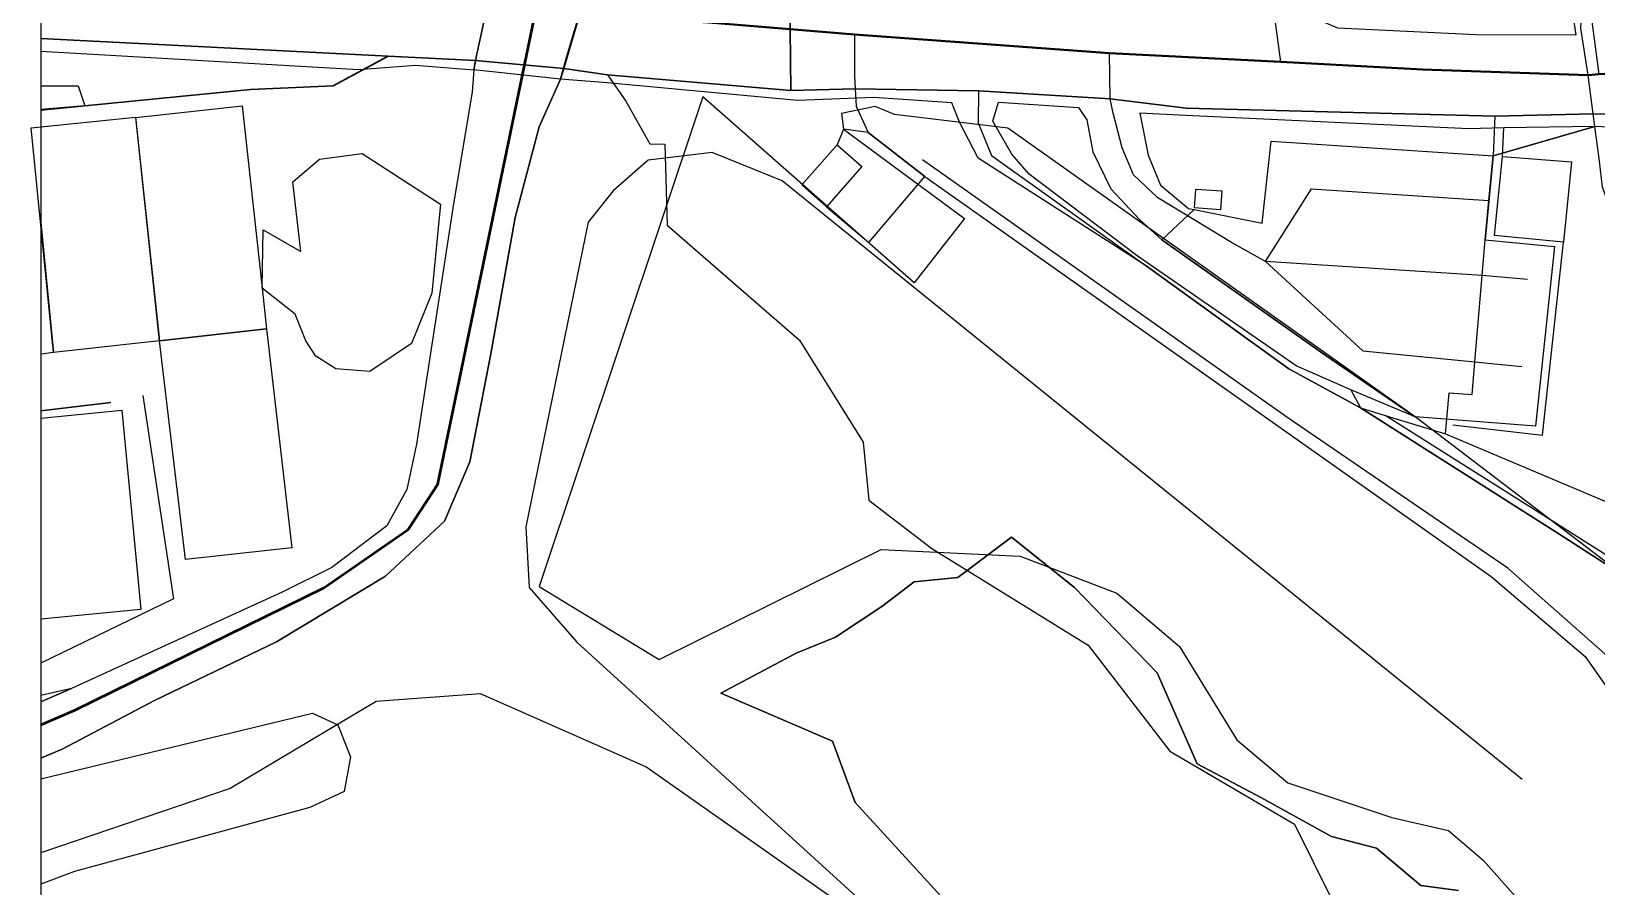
# Model space of a CAD drawing. Header units: millimetres. Extents: x 2635158 to 2636580, y 5834609 to 5836244.
# Drawn here: x 2635159.5 to 2635448.3, y 5835239.5 to 5835397.2 of the extents above; entities that cross this region are included whole.
import ezdxf

# ---------------------------------------------------------------- set-up
doc = ezdxf.new("R2010")
doc.units = ezdxf.units.MM
for name, color, linetype in [('IRT_OpenStreetMap_Vector geometry_amenity_parking', 44, 'Continuous'), ('IRT_OpenStreetMap_Vector geometry_barrier_fence', 90, 'Continuous'), ('IRT_OpenStreetMap_Vector geometry_barrier_hedge', 90, 'Continuous'), ('IRT_OpenStreetMap_Vector geometry_barrier_retaining_wall', 90, 'Continuous'), ('IRT_OpenStreetMap_Vector geometry_boundary_protected_area', 100, 'Continuous'), ('IRT_OpenStreetMap_Vector geometry_building_yes', 10, 'Continuous'), ('IRT_OpenStreetMap_Vector geometry_highway_path', 220, 'Continuous'), ('IRT_OpenStreetMap_Vector geometry_highway_residential', 220, 'Continuous'), ('IRT_OpenStreetMap_Vector geometry_highway_service', 220, 'Continuous'), ('IRT_OpenStreetMap_Vector geometry_highway_steps', 220, 'Continuous'), ('IRT_OpenStreetMap_Vector geometry_landuse_forest', 60, 'Continuous'), ('IRT_OpenStreetMap_Vector geometry_landuse_garages', 60, 'Continuous'), ('IRT_OpenStreetMap_Vector geometry_landuse_grass', 60, 'Continuous'), ('IRT_OpenStreetMap_Vector geometry_man_made_bridge', 30, 'Continuous'), ('IRT_OpenStreetMap_Vector geometry_natural_cliff', 72, 'Continuous'), ('IRT_OpenStreetMap_Vector geometry_natural_scrub', 72, 'Continuous'), ('IRT_OpenStreetMap_Vector geometry_natural_water', 72, 'Continuous'), ('IRT_OpenStreetMap_Vector geometry_unknown', 7, 'Continuous')]:
    doc.layers.add(name, color=color, linetype=linetype)
for name, color, linetype, lineweight in [('IRT_OpenStreetMap_Vector geometry_highway_footway', 220, 'Continuous', 30), ('IRT_OpenStreetMap_Vector geometry_highway_primary', 220, 'Continuous', 40), ('IRT_OpenStreetMap_Vector geometry_waterway_stream', 130, 'Continuous', 50)]:
    doc.layers.add(name, color=color, linetype=linetype, lineweight=lineweight)

msp = doc.modelspace()

# ---------------------------------------------------------------- linework, layer by layer
msp.add_lwpolyline([(2635161.27, 5834613.55), (2636575.35, 5834613.55), (2636575.35, 5836234.65), (2635161.27, 5836234.65)], close=True)
at = {"layer": 'IRT_OpenStreetMap_Vector geometry_amenity_parking'}
for points in [[(2635161.27, 5835387.18), (2635168.19, 5835387.15), (2635169.4, 5835383.48), (2635161.27, 5835382.78)], [(2635429.22, 5835374.27), (2635427.76, 5835358.77), (2635440.57, 5835357.57), (2635437.07, 5835324.39), (2635414.85, 5835326.14), (2635397.39, 5835338.12), (2635368.09, 5835358.8), (2635374.06, 5835364.35), (2635386.65, 5835361.82), (2635388.3, 5835376.94), (2635429.22, 5835374.27)]]:
    msp.add_lwpolyline(points, dxfattribs=at)
at = {"layer": 'IRT_OpenStreetMap_Vector geometry_barrier_fence'}
for points in [[(2635178.79, 5835381.33), (2635198.41, 5835383.48), (2635202.13, 5835349.84), (2635202.95, 5835342.37), (2635183.19, 5835340.14), (2635178.79, 5835381.33)], [(2635159.53, 5835379.43), (2635178.76, 5835381.42), (2635183.19, 5835340.14), (2635163.65, 5835337.97), (2635159.53, 5835379.43)], [(2635161.27, 5835361.95), (2635163.65, 5835337.97), (2635161.27, 5835337.71)], [(2635183.19, 5835340.14), (2635202.95, 5835342.37), (2635207.6, 5835301.96), (2635187.97, 5835299.81), (2635183.19, 5835340.14)], [(2635161.27, 5835325.88), (2635176.21, 5835327.34), (2635179.74, 5835290.63), (2635161.27, 5835288.83)]]:
    msp.add_lwpolyline(points, dxfattribs=at)
at = {"layer": 'IRT_OpenStreetMap_Vector geometry_barrier_hedge'}
for points in [[(2635429.46, 5835359.55), (2635430.96, 5835374.15), (2635431.24, 5835379.42)], [(2635421.81, 5835324.63), (2635438.32, 5835322.75), (2635442.19, 5835358.35)], [(2635180.09, 5835330.04), (2635185.76, 5835292.58), (2635161.27, 5835280.72)]]:
    msp.add_lwpolyline(points, dxfattribs=at)
at = {"layer": 'IRT_OpenStreetMap_Vector geometry_barrier_retaining_wall'}
for points in [[(2635602.79, 5835286.43), (2635601.15, 5835285.61), (2635593.97, 5835281.43), (2635584.88, 5835276.46), (2635575.57, 5835272.73), (2635561.93, 5835269.64), (2635553.63, 5835269.83), (2635542.99, 5835272.51), (2635536.68, 5835274.43), (2635530.47, 5835276.87), (2635513.09, 5835286.07), (2635505.1, 5835292.67), (2635495.52, 5835303.94), (2635485.18, 5835316.07), (2635480.57, 5835321.47), (2635472.03, 5835330.94), (2635462.98, 5835341.49), (2635455.13, 5835352.93), (2635449.4, 5835368.5), (2635448.89, 5835373.26), (2635447.98, 5835379.66)], [(2635587.54, 5835245.96), (2635528.35, 5835209.52), (2635520.53, 5835208.43), (2635502.12, 5835217.34), (2635485.83, 5835230.32), (2635479.78, 5835237.64), (2635459.06, 5835270.21), (2635449.88, 5835282.39), (2635431.94, 5835298.24), (2635391.2, 5835326.05), (2635323.93, 5835373.5)]]:
    msp.add_lwpolyline(points, dxfattribs=at)
at = {"layer": 'IRT_OpenStreetMap_Vector geometry_boundary_protected_area'}
msp.add_lwpolyline([(2635473.86, 5835281.25), (2635414.85, 5835326.14), (2635339.69, 5835379.37), (2635318.8, 5835381.86), (2635315.25, 5835383.36), (2635308.99, 5835382.09), (2635309.35, 5835379.2), (2635331.72, 5835362.7), (2635322.42, 5835350.83), (2635283.43, 5835385.13), (2635253.23, 5835294.86), (2635275.35, 5835281.38), (2635316.32, 5835301.67), (2635341.95, 5835300.42), (2635359.81, 5835293.65), (2635371.37, 5835283.78), (2635381.92, 5835266.57), (2635391.37, 5835258.63), (2635410.55, 5835252.27), (2635420.98, 5835249.87), (2635427.45, 5835244.31), (2635438.64, 5835231.7)], dxfattribs=at)
at = {"layer": 'IRT_OpenStreetMap_Vector geometry_building_yes'}
for points in [[(2635308.22, 5835376.31), (2635312.78, 5835372.3), (2635306.25, 5835364.89), (2635301.69, 5835368.9), (2635308.22, 5835376.31)], [(2635374.38, 5835368.13), (2635379.2, 5835367.8), (2635378.95, 5835364.33), (2635374.12, 5835364.66), (2635374.38, 5835368.13)]]:
    msp.add_lwpolyline(points, dxfattribs=at)
at = {"layer": 'IRT_OpenStreetMap_Vector geometry_highway_footway'}
for points in [[(2635299.68, 5835386.33), (2635299.53, 5835397.62), (2635299.67, 5835407.87)], [(2635241.51, 5835391.86), (2635225.36, 5835392.67), (2635161.27, 5835395.88)], [(2635161.27, 5835382.67), (2635169.4, 5835383.48), (2635199.95, 5835386.52), (2635215.23, 5835387.19), (2635225.36, 5835392.67)], [(2635241.51, 5835391.86), (2635257.77, 5835390.34)], [(2635257.77, 5835390.34), (2635265.82, 5835389.17)], [(2635265.82, 5835389.17), (2635299.68, 5835386.33), (2635311.52, 5835386.64), (2635334.26, 5835386.24), (2635358.58, 5835384.78), (2635372.62, 5835383.07), (2635429.55, 5835381.56), (2635447.67, 5835382.02)], [(2635460.94, 5835381.97), (2635447.67, 5835382.02)], [(2635161.27, 5835327.24), (2635174.23, 5835328.79)]]:
    msp.add_lwpolyline(points, dxfattribs=at)
at = {"layer": 'IRT_OpenStreetMap_Vector geometry_highway_path'}
for points in [[(2635265.82, 5835389.17), (2635269.21, 5835384.33), (2635273.62, 5835376.45), (2635276.43, 5835376.4), (2635276.86, 5835361.45)], [(2635420.47, 5835323.03), (2635421.12, 5835330.55), (2635425.36, 5835330.28), (2635425.86, 5835336.25), (2635427.21, 5835352.21), (2635427.76, 5835358.77), (2635428.44, 5835366.05), (2635429.22, 5835374.27)], [(2635276.86, 5835361.45), (2635301.29, 5835340.28), (2635312.98, 5835321.44), (2635314.07, 5835310.78), (2635325.69, 5835301.87)], [(2635583.21, 5835264.07), (2635541.05, 5835248.54), (2635532.08, 5835245.2), (2635525.99, 5835246.23), (2635514.28, 5835251.28), (2635472.22, 5835284.75), (2635453.54, 5835298.48), (2635409.29, 5835326.41)], [(2635325.69, 5835301.87), (2635354.49, 5835284.02), (2635369.57, 5835264.46), (2635392.6, 5835251.02), (2635403.1, 5835229.83), (2635421.27, 5835212.5), (2635437.69, 5835193.31)]]:
    msp.add_lwpolyline(points, dxfattribs=at)
at = {"layer": 'IRT_OpenStreetMap_Vector geometry_highway_primary'}
for points in [[(2635275.55, 5835399.47), (2635286.09, 5835398.74), (2635299.53, 5835397.62), (2635311.38, 5835396.64), (2635358.44, 5835393.22), (2635390.06, 5835391.62), (2635416.21, 5835390.2), (2635446.75, 5835389.15)], [(2635446.75, 5835389.15), (2635448.71, 5835389.31), (2635457.51, 5835389.81), (2635459.83, 5835389.92)]]:
    msp.add_lwpolyline(points, dxfattribs=at)
at = {"layer": 'IRT_OpenStreetMap_Vector geometry_highway_residential'}
msp.add_lwpolyline([(2635311.38, 5835396.64), (2635311.38, 5835388.96), (2635311.52, 5835386.64), (2635311.71, 5835383.44), (2635313.93, 5835378.59), (2635324.41, 5835370.48), (2635428.89, 5835296.72), (2635446.22, 5835281.92), (2635482.77, 5835229.9), (2635492.8, 5835221.22), (2635501.37, 5835215.49), (2635520.78, 5835205.31)], dxfattribs=at)
at = {"layer": 'IRT_OpenStreetMap_Vector geometry_highway_service'}
for points in [[(2635390.06, 5835391.62), (2635388.08, 5835406.25), (2635387.43, 5835411), (2635387.34, 5835415.1), (2635385.11, 5835432.87), (2635383.73, 5835444.33), (2635381.76, 5835460.79)], [(2635435.56, 5835351.47), (2635427.21, 5835352.21), (2635387.23, 5835354.79), (2635380.96, 5835358.27), (2635372.02, 5835363.68), (2635367.35, 5835366.51), (2635362.91, 5835370.75), (2635360.78, 5835375.74), (2635359.11, 5835382.15), (2635358.58, 5835384.78), (2635358.44, 5835393.22)], [(2635334.26, 5835386.24), (2635334.24, 5835380.33), (2635336.68, 5835374.33), (2635365.19, 5835354), (2635391.54, 5835335.01), (2635404.77, 5835327.8), (2635409.29, 5835326.41), (2635420.47, 5835323.03), (2635466.75, 5835303.43), (2635491.65, 5835292.45), (2635510.36, 5835277.24), (2635521.01, 5835270.22), (2635530.98, 5835266.58), (2635546.63, 5835264.17), (2635558.33, 5835262.53), (2635571.52, 5835263.03), (2635583.21, 5835264.07), (2635590.89, 5835266.46), (2635610.59, 5835274.06)], [(2635387.23, 5835354.79), (2635395.74, 5835368.19), (2635428.44, 5835366.05)], [(2635387.23, 5835354.79), (2635405.2, 5835338.3), (2635425.86, 5835336.25), (2635434.55, 5835335.4)]]:
    msp.add_lwpolyline(points, dxfattribs=at)
at = {"layer": 'IRT_OpenStreetMap_Vector geometry_highway_steps'}
msp.add_lwpolyline([(2635429.55, 5835381.56), (2635429.22, 5835374.27)], dxfattribs=at)
at = {"layer": 'IRT_OpenStreetMap_Vector geometry_landuse_forest'}
for points in [[(2635460, 5835292.55), (2635440.67, 5835304.97), (2635404.77, 5835327.8), (2635391.54, 5835335.01), (2635365.19, 5835354), (2635334.21, 5835373.81), (2635330.75, 5835380.5), (2635329.38, 5835384.04), (2635315, 5835384.99), (2635300.91, 5835384.46), (2635265.76, 5835387.72), (2635257.19, 5835388.4), (2635253.24, 5835379.62), (2635248.83, 5835362.92), (2635244.32, 5835337.73), (2635240.45, 5835317.82), (2635235.79, 5835306.92), (2635224.9, 5835296.76), (2635204.77, 5835284.64), (2635182.24, 5835273.84), (2635165.23, 5835264.84), (2635161.27, 5835263.19)], [(2635331.69, 5835232.98), (2635324.85, 5835240.46), (2635311.5, 5835255.04), (2635307.34, 5835266.34), (2635286.77, 5835275.16), (2635300.63, 5835282.57), (2635307.89, 5835285.53), (2635316.42, 5835291.17), (2635322.43, 5835295.74), (2635330.48, 5835296.48), (2635340.36, 5835303.93), (2635352.02, 5835294.65), (2635367.26, 5835278.95), (2635374.62, 5835262.16), (2635386.53, 5835255.85), (2635399.44, 5835248.72), (2635407.7, 5835246.58), (2635415.9, 5835239.72), (2635422.86, 5835238.77)], [(2635161.27, 5835259.36), (2635211.39, 5835271.47), (2635216.11, 5835269.36), (2635218.4, 5835263.42), (2635217.24, 5835257.05), (2635210.91, 5835254.08), (2635167.49, 5835242.27), (2635161.27, 5835239.94)], [(2635161.27, 5835259.36), (2635211.39, 5835271.47), (2635216.11, 5835269.36), (2635218.4, 5835263.42), (2635217.24, 5835257.05), (2635210.91, 5835254.08), (2635167.49, 5835242.27), (2635161.27, 5835239.94)]]:
    msp.add_lwpolyline(points, dxfattribs=at)
at = {"layer": 'IRT_OpenStreetMap_Vector geometry_landuse_garages'}
msp.add_lwpolyline([(2635313.93, 5835378.59), (2635309.35, 5835379.2), (2635308.22, 5835376.31), (2635301.69, 5835368.9), (2635306.25, 5835364.89), (2635314.05, 5835358.28), (2635324.41, 5835370.48), (2635313.93, 5835378.59)], dxfattribs=at)
at = {"layer": 'IRT_OpenStreetMap_Vector geometry_landuse_grass'}
for points in [[(2635444.51, 5835396.51), (2635426.04, 5835396.58), (2635400.57, 5835397.82), (2635396.98, 5835399.37), (2635394.03, 5835402.33), (2635391.49, 5835408.33), (2635390.71, 5835411.11), (2635442.65, 5835411.07), (2635443.45, 5835411.02), (2635444.28, 5835403.06), (2635444.62, 5835399.93), (2635444.02, 5835399.88), (2635444.51, 5835396.51)], [(2635161.27, 5835393.55), (2635219.92, 5835390.18), (2635230.42, 5835390.97), (2635241.17, 5835390.15)], [(2635241.17, 5835390.15), (2635240.84, 5835386.01), (2635237.42, 5835365.43), (2635230.57, 5835321.08), (2635228.8, 5835312.74), (2635225.1, 5835306.02), (2635214.97, 5835298.36), (2635205.8, 5835293.83), (2635166.97, 5835276.07), (2635161.27, 5835274.74)], [(2635364.05, 5835382.14), (2635365.59, 5835374.39), (2635367.89, 5835368.86), (2635373.06, 5835364.56), (2635374.06, 5835364.35), (2635386.65, 5835361.82), (2635388.3, 5835376.94), (2635429.22, 5835374.27), (2635447.98, 5835379.66), (2635431.24, 5835379.42), (2635424.73, 5835379.22), (2635372.51, 5835381.69), (2635364.05, 5835382.14)], [(2635449.3, 5835379.62), (2635447.98, 5835379.66), (2635429.22, 5835374.27), (2635427.76, 5835358.77), (2635440.57, 5835357.57), (2635437.07, 5835324.39)], [(2635437.07, 5835324.39), (2635414.85, 5835326.14), (2635402.98, 5835331.11), (2635404.77, 5835327.8), (2635440.67, 5835304.97), (2635460, 5835292.55)]]:
    msp.add_lwpolyline(points, dxfattribs=at)
at = {"layer": 'IRT_OpenStreetMap_Vector geometry_man_made_bridge'}
for points in [[(2635245.84, 5835410.56), (2635262.91, 5835408.44), (2635262.66, 5835406.96), (2635257.77, 5835390.34), (2635257.19, 5835388.4), (2635241.17, 5835390.15), (2635241.51, 5835391.86), (2635243.64, 5835401.76), (2635245.38, 5835408.73), (2635245.84, 5835410.56)], [(2635445.43, 5835397.81), (2635445.53, 5835399.93), (2635447.35, 5835399.95), (2635456.74, 5835400.04), (2635459.39, 5835400.15), (2635458.87, 5835398.26), (2635459.83, 5835389.92), (2635460.94, 5835381.97), (2635461.2, 5835379.57), (2635458.37, 5835379.58), (2635449.3, 5835379.62), (2635447.98, 5835379.66), (2635447.67, 5835382.02), (2635446.75, 5835389.15), (2635445.43, 5835397.81)]]:
    msp.add_lwpolyline(points, dxfattribs=at)
at = {"layer": 'IRT_OpenStreetMap_Vector geometry_natural_cliff'}
msp.add_lwpolyline([(2635434.58, 5835259.23), (2635298.04, 5835369.63), (2635285.12, 5835374.86), (2635273.32, 5835373.44), (2635266.88, 5835367.79), (2635262.26, 5835362.06), (2635250.78, 5835305.86), (2635251.39, 5835294.68), (2635260.16, 5835284.61), (2635328.06, 5835222.8), (2635272.91, 5835261.6), (2635242.39, 5835275.05), (2635223.14, 5835273.64), (2635196.21, 5835257.58), (2635161.27, 5835245.71)], dxfattribs=at)
at = {"layer": 'IRT_OpenStreetMap_Vector geometry_natural_scrub'}
for points in [[(2635352.71, 5835383.19), (2635354.3, 5835380.9), (2635355.38, 5835375.03), (2635358.69, 5835368.16), (2635364, 5835362.54), (2635368.09, 5835358.8), (2635397.39, 5835338.12), (2635414.85, 5835326.14), (2635402.98, 5835331.11), (2635392.92, 5835335.54), (2635380.69, 5835343.96), (2635363.59, 5835355.82), (2635343.62, 5835370.88), (2635340.42, 5835374.56), (2635336.91, 5835380.67), (2635337.95, 5835384.19), (2635352.71, 5835383.19)], [(2635212.72, 5835373.65), (2635220.57, 5835374.69), (2635228.25, 5835369.72), (2635235.03, 5835365.35), (2635233.4, 5835348.94), (2635229.7, 5835339.68), (2635221.96, 5835334.49), (2635215.73, 5835335.01), (2635212.03, 5835337.3), (2635210.2, 5835340.12), (2635208.24, 5835345.08), (2635202.13, 5835349.84), (2635202.3, 5835360.61), (2635209.23, 5835356.61), (2635207.78, 5835369.44), (2635212.72, 5835373.65)], [(2635430.96, 5835374.15), (2635443.69, 5835373.17), (2635442.19, 5835358.35), (2635429.46, 5835359.55), (2635430.96, 5835374.15)], [(2635161.27, 5835273.58), (2635166.97, 5835276.07), (2635161.27, 5835274.74)]]:
    msp.add_lwpolyline(points, dxfattribs=at)
at = {"layer": 'IRT_OpenStreetMap_Vector geometry_natural_water'}
for points in [[(2635243.64, 5835401.76), (2635241.75, 5835393.1), (2635241.17, 5835390.15), (2635240.84, 5835386.01), (2635237.42, 5835365.43), (2635230.57, 5835321.08), (2635228.8, 5835312.74), (2635225.1, 5835306.02), (2635214.97, 5835298.36), (2635205.8, 5835293.83), (2635166.97, 5835276.07), (2635161.27, 5835273.58)], [(2635161.27, 5835263.19), (2635165.23, 5835264.84), (2635182.24, 5835273.84), (2635204.77, 5835284.64), (2635224.9, 5835296.76), (2635235.79, 5835306.92), (2635240.45, 5835317.82), (2635244.32, 5835337.73), (2635248.83, 5835362.92), (2635253.24, 5835379.62), (2635257.19, 5835388.4), (2635258.19, 5835392.19), (2635260.76, 5835400.68)], [(2635447.35, 5835399.95), (2635448.71, 5835389.31)]]:
    msp.add_lwpolyline(points, dxfattribs=at)
at = {"layer": 'IRT_OpenStreetMap_Vector geometry_unknown'}
for points in [[(2635422.86, 5835238.77), (2635415.9, 5835239.72), (2635407.7, 5835246.58), (2635399.44, 5835248.72), (2635386.53, 5835255.85), (2635374.62, 5835262.16), (2635367.26, 5835278.95), (2635352.02, 5835294.65), (2635340.36, 5835303.93), (2635330.48, 5835296.48), (2635322.43, 5835295.74), (2635316.42, 5835291.17), (2635307.89, 5835285.53), (2635300.63, 5835282.57), (2635286.77, 5835275.16), (2635307.34, 5835266.34)], [(2635307.34, 5835266.34), (2635311.5, 5835255.04), (2635324.85, 5835240.46), (2635331.69, 5835232.98)]]:
    msp.add_lwpolyline(points, dxfattribs=at)
at = {"layer": 'IRT_OpenStreetMap_Vector geometry_waterway_stream'}
msp.add_lwpolyline([(2635161.27, 5835269.36), (2635167.55, 5835272.05), (2635213.51, 5835294.62), (2635229.03, 5835305.33), (2635234.51, 5835313.73), (2635259.3, 5835433.46)], dxfattribs=at)

doc.saveas('drawing.dxf')
